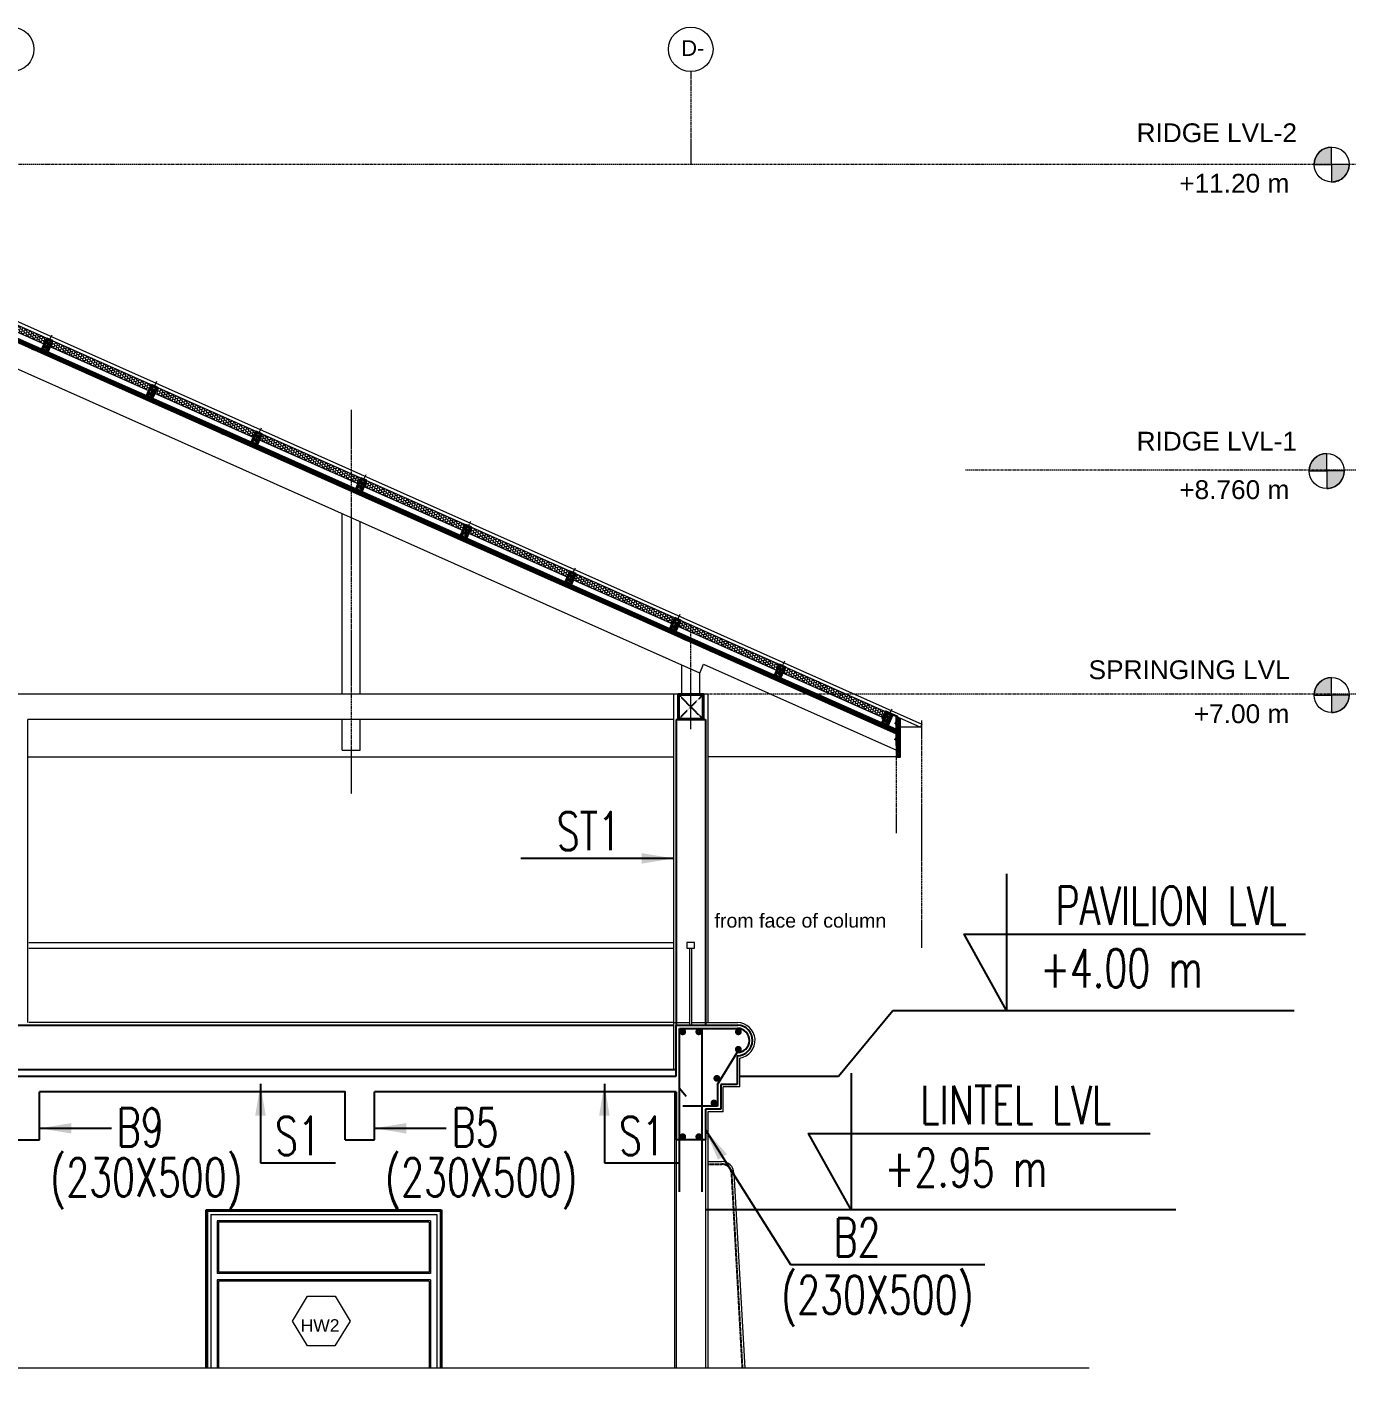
# Model space of a CAD drawing. Header units: millimetres. Extents: x 2659630 to 6742168, y -2425387 to -732288.
# Drawn here: x 3655446 to 3665885, y -1349055 to -1338443 of the extents above; entities that cross this region are included whole.
import ezdxf
from ezdxf.enums import TextEntityAlignment as Align

# ---------------------------------------------------------------- set-up
doc = ezdxf.new("R2010")
doc.units = ezdxf.units.MM
for name, pattern in [('Centre', [31.749999999999996, 6.349999999999999, -4.7625, 15.875, -4.7625]), ('Grid Line', [22.224999999999994, 12.7, -3.174999999999999, 3.174999999999999, -3.174999999999999]), ('Hidden', [7.143750000000001, 4.7625, -2.38125])]:
    doc.linetypes.add(name, pattern=pattern)
for name, color, linetype in [('A-COLUMN', 12, 'Continuous'), ('A-LINE-1 HIDDEN', 1, 'Continuous'), ('A-MOULDING', 20, 'Continuous'), ('S-BEAM NO', 3, 'Continuous'), ('S-COLUMN NO', 2, 'Continuous'), ('S-CONCRET LINE', 4, 'Continuous'), ('S-DIM-1', 5, 'Continuous'), ('S-LEVEL SECTION', 3, 'Continuous'), ('S-REINFORCEMENT', 6, 'Continuous')]:
    doc.layers.add(name, color=color, linetype=linetype)
for name, color, linetype, lineweight in [('A-DETL', 90, 'Continuous', 18), ('A-DOOR', 31, 'Continuous', 18), ('A-DOOR-FRAM', 31, 'Continuous', 18), ('A-FLOR-HRAL', 11, 'Continuous', 18), ('A-FLOR-LEVL', 51, 'Continuous', 9), ('A-GENM', 13, 'Continuous', 18), ('A-GLAZ-IDEN', 152, 'Continuous', 9), ('A-GRID-MODE', 80, 'Continuous', 0), ('A-hatch', 253, 'Continuous', 0), ('A-PLASTER', 50, 'Continuous', 0), ('A-ROOF', 6, 'Continuous', 0), ('A-STAIRS', 31, 'Continuous', 18), ('A-TEXT', 211, 'Continuous', 9), ('A-WALL', 113, 'Continuous', 9), ('elevation 02', 2, 'Continuous', 9), ('I-WALL', 2, 'Continuous', 18), ('S-GRID', 1, 'Continuous', 9), ('section-steel', 27, 'Continuous', 30), ('TEXT', 150, 'Continuous', 25)]:
    doc.layers.add(name, color=color, linetype=linetype, lineweight=lineweight)
doc.styles.add('Arial', font='arial.ttf', dxfattribs={"height": 123})
doc.styles.add('Arial_1', font='arial.ttf', dxfattribs={"height": 98.35329341317356})
doc.styles.add('ROMANS', font='r.shx', dxfattribs={"width": 0.7})
doc.dimstyles.new('dim100', dxfattribs={"dimtxt": 250, "dimasz": 250, "dimexe": 200, "dimexo": 200, "dimgap": 100, "dimtad": 1, "dimdec": 0, "dimrnd": 1, "dimzin": 0, "dimdsep": 46, "dimtxsty": 'ROMANS', "dimcen": 0, "dimclrd": 5, "dimclre": 5, "dimclrt": 4, "dimadec": 0, "dimazin": 0, "dimtfac": 1, "dimtdec": 0, "dimtix": 1, "dimtofl": 0, "dimtmove": 2, "dimatfit": 3, "dimfxl": 1, "dimtolj": 1, "dimtzin": 0, "dimlwd": -1, "dimlwe": -1, "dimarcsym": 0})
doc.dimstyles.new('dim33.33', dxfattribs={"dimtxt": 250, "dimasz": 250, "dimexe": 200, "dimexo": 200, "dimgap": 100, "dimtad": 1, "dimdec": 0, "dimlfac": 0.333331133, "dimzin": 0, "dimdsep": 46, "dimtxsty": 'ROMANS', "dimcen": 0, "dimclrd": 5, "dimclre": 5, "dimclrt": 4, "dimadec": 0, "dimazin": 0, "dimtfac": 1, "dimtdec": 0, "dimtix": 1, "dimtofl": 0, "dimtmove": 2, "dimatfit": 3, "dimfxl": 1, "dimtolj": 1, "dimtzin": 0, "dimlwd": -1, "dimlwe": -1, "dimarcsym": 0})

# ---------------------------------------------------------------- blocks, each defined once
blk = doc.blocks.new('Grid - M_Grid Head - Circle-24584-GROUND FLOOR PLAN-01')
at = {"layer": 'A-GRID-MODE'}
blk.add_circle((0, 0), 3.500000000000003, dxfattribs=at)
blk = doc.blocks.new('Level - M_Level Head - Circle_100-1971033-BUILDING SECTION BB_')
at = {"layer": 'A-FLOR-LEVL', "lineweight": 9}
h = blk.add_hatch(color=256, dxfattribs=at)
edge = h.paths.add_edge_path(flags=0)
edge.add_line((79558.08501780154, 3137.499999977148), (79558.08501780154, 2999.999999977148))
edge.add_line((79558.08501780154, 2999.999999977148), (79420.58501780154, 2999.999999977148))
edge.add_arc((79558.08501780154, 2999.999999977148), 137.5, 90.0000000000004, 180.0000000000002, ccw=False)
h = blk.add_hatch(color=256, dxfattribs=at)
edge = h.paths.add_edge_path(flags=0)
edge.add_arc((79558.08501780154, 2999.999999977148), 137.4999999999854, 269.99999999999966, 360, ccw=False)
edge.add_line((79558.08501780154, 2862.499999977148), (79558.08501780154, 2999.999999977148))
edge.add_line((79558.08501780154, 2999.999999977148), (79695.58501780152, 2999.999999977148))
for p, q in [((79558.08501780154, 2999.999999977148), (79558.08501780154, 3137.499999977148)), ((79420.58501780154, 2999.999999977148), (79558.08501780154, 2999.999999977148)), ((79695.58501780152, 2999.999999977148), (79558.08501780154, 2999.999999977148)), ((79558.08501780154, 2999.999999977148), (79558.08501780154, 2862.499999977148))]:
    blk.add_line(p, q, dxfattribs=at)
blk.add_circle((79558.08501780154, 2999.999999977148), 137.4999999999854, dxfattribs=at)
for radius, start, end in [(137.5, 90, 179.9999999999998), (137.4999999999854, 269.9999999999993, 359.9999999999994)]:
    blk.add_arc((79558.08501780154, 2999.999999977148), radius, start, end, dxfattribs=at)

msp = doc.modelspace()

# ---------------------------------------------------------------- hatches: boundary and pattern name
at = {"layer": 'A-DETL'}
h = msp.add_hatch(dxfattribs=at)
h.set_pattern_fill('HONEY', color=256, scale=100, angle=45)
h.set_pattern_definition([(45, (2525242.617580818, 332458.4076533401), (5.603596701050336, 20.9129075934452), [12.5, -25]), (165, (2525242.617580818, 332458.4076533401), (-20.9129075934452, -5.603596701050326), [12.5, -25]), (105, (2525242.617580818, 332458.4076533401), (-15.30931089239486, 15.30931089239487), [-25, 12.5])])
h.paths.add_polyline_path([(3654803.660114048, -1340587.579438513), (3654823.996946201, -1340541.902165632), (3655602.323728339, -1340888.435575584), (3655581.986896185, -1340934.112848464)])
h = msp.add_hatch(dxfattribs=at)
h.set_pattern_fill('HONEY', color=256, scale=100, angle=45)
h.set_pattern_definition([(45, (2524420.42666897, 332092.3446745034), (5.603596701050336, 20.9129075934452), [12.5, -25]), (165, (2524420.42666897, 332092.3446745034), (-20.9129075934452, -5.603596701050326), [12.5, -25]), (105, (2524420.42666897, 332092.3446745034), (-15.30931089239486, 15.30931089239487), [-25, 12.5])])
h.paths.add_polyline_path([(3655625.851025896, -1340953.64241735), (3655646.187858049, -1340907.965144469), (3656424.514640186, -1341254.498554421), (3656404.177808033, -1341300.175827301)])
h = msp.add_hatch(dxfattribs=at)
h.set_pattern_fill('HONEY', color=256, scale=100, angle=45)
h.set_pattern_definition([(45, (2523598.235757062, 331726.2816958034), (5.603596701050336, 20.9129075934452), [12.5, -25]), (165, (2523598.235757062, 331726.2816958034), (-20.9129075934452, -5.603596701050326), [12.5, -25]), (105, (2523598.235757062, 331726.2816958034), (-15.30931089239486, 15.30931089239487), [-25, 12.5])])
h.paths.add_polyline_path([(3656448.041937805, -1341319.70539605), (3656468.378769958, -1341274.028123169), (3657246.705552095, -1341620.561533121), (3657226.368719941, -1341666.238806001)])
h = msp.add_hatch(dxfattribs=at)
h.set_pattern_fill('HONEY', color=256, scale=100, angle=45)
h.set_pattern_definition([(45, (2522776.044845183, 331360.2187170351), (5.603596701050336, 20.9129075934452), [12.5, -25]), (165, (2522776.044845183, 331360.2187170351), (-20.9129075934452, -5.603596701050326), [12.5, -25]), (105, (2522776.044845183, 331360.2187170351), (-15.30931089239486, 15.30931089239487), [-25, 12.5])])
h.paths.add_polyline_path([(3657270.232849683, -1341685.768374818), (3657290.569681836, -1341640.091101937), (3658068.896463973, -1341986.624511889), (3658048.55963182, -1342032.301784769)])
h = msp.add_hatch(dxfattribs=at)
h.set_pattern_fill('HONEY', color=256, scale=100, angle=45)
h.set_pattern_definition([(45, (2521953.853933283, 330994.155738316), (5.603596701050336, 20.9129075934452), [12.5, -25]), (165, (2521953.853933283, 330994.155738316), (-20.9129075934452, -5.603596701050326), [12.5, -25]), (105, (2521953.853933283, 330994.155738316), (-15.30931089239486, 15.30931089239487), [-25, 12.5])])
h.paths.add_polyline_path([(3658092.423761562, -1342051.831353586), (3658112.760593737, -1342006.154080656), (3658891.087375874, -1342352.687490608), (3658870.750543699, -1342398.364763538)])
h = msp.add_hatch(dxfattribs=at)
h.set_pattern_fill('HONEY', color=256, scale=100, angle=45)
h.set_pattern_definition([(45, (2521131.797598118, 330627.7904953004), (5.603596701050336, 20.9129075934452), [12.5, -25]), (165, (2521131.797598118, 330627.7904953004), (-20.9129075934452, -5.603596701050326), [12.5, -25]), (105, (2521131.797598118, 330627.7904953004), (-15.30931089239486, 15.30931089239487), [-25, 12.5])])
h.paths.add_polyline_path([(3658914.614673439, -1342417.894332355), (3658934.951505611, -1342372.217059434), (3659713.278287731, -1342718.750469426), (3659692.941455577, -1342764.427742306)])
h = msp.add_hatch(dxfattribs=at)
h.set_pattern_fill('HONEY', color=256, scale=100, angle=45)
h.set_pattern_definition([(45, (2520309.472109548, 330262.0297807304), (5.603596701050336, 20.9129075934452), [12.5, -25]), (165, (2520309.472109548, 330262.0297807304), (-20.9129075934452, -5.603596701050326), [12.5, -25]), (105, (2520309.472109548, 330262.0297807304), (-15.30931089239486, 15.30931089239487), [-25, 12.5])])
h.paths.add_polyline_path([(3659736.805585318, -1342783.957311123), (3659757.142417471, -1342738.280038242), (3660535.469199609, -1343084.813448194), (3660515.132367455, -1343130.490721074)])
h = msp.add_hatch(dxfattribs=at)
h.set_pattern_fill('HONEY', color=256, scale=100, angle=45)
h.set_pattern_definition([(45, (2519487.28119767, 329895.966801961), (5.603596701050336, 20.9129075934452), [12.5, -25]), (165, (2519487.28119767, 329895.966801961), (-20.9129075934452, -5.603596701050326), [12.5, -25]), (105, (2519487.28119767, 329895.966801961), (-15.30931089239486, 15.30931089239487), [-25, 12.5])])
h.paths.add_polyline_path([(3660558.996497196, -1343150.020289892), (3660579.333329349, -1343104.343017012), (3661357.660111486, -1343450.876426963), (3661337.323279333, -1343496.553699844)])
h = msp.add_hatch(dxfattribs=at)
h.set_pattern_fill('HONEY', color=256, scale=100, angle=45)
h.set_pattern_definition([(45, (2518665.090285792, 329529.9038231939), (5.603596701050336, 20.9129075934452), [12.5, -25]), (165, (2518665.090285792, 329529.9038231939), (-20.9129075934452, -5.603596701050326), [12.5, -25]), (105, (2518665.090285792, 329529.9038231939), (-15.30931089239486, 15.30931089239487), [-25, 12.5])])
h.paths.add_polyline_path([(3661381.187409075, -1343516.08326866), (3661401.524241228, -1343470.405995779), (3662179.851023365, -1343816.93940573), (3662159.514191212, -1343862.616678611)])
at = {"layer": 'A-hatch', "lineweight": -3}
h = msp.add_hatch(color=256, dxfattribs=at)
h.dxf.hatch_style = 1
h.paths.add_polyline_path([(3655602.323728339, -1340888.435575584), (3655646.18785808, -1340907.965144401), (3655607.141140344, -1340995.665508335), (3655563.277010603, -1340976.135939517)])
h.paths.add_polyline_path([(3655568.558139006, -1340974.108704259), (3655605.113905086, -1340990.384379932), (3655640.906729676, -1340909.992379659), (3655604.350963597, -1340893.716703987)], flags=16)
h = msp.add_hatch(color=256, dxfattribs=at)
h.dxf.hatch_style = 1
h.paths.add_polyline_path([(3656424.514640248, -1341254.498554284), (3656468.378769988, -1341274.028123101), (3656429.332052253, -1341361.728487035), (3656385.467922512, -1341342.198918217)])
h.paths.add_polyline_path([(3656390.749050915, -1341340.171682959), (3656427.304816995, -1341356.447358632), (3656463.097641585, -1341276.055358359), (3656426.541875506, -1341259.779682687)], flags=16)
h = msp.add_hatch(color=256, dxfattribs=at)
h.dxf.hatch_style = 1
h.paths.add_polyline_path([(3657246.705552096, -1341620.561533121), (3657290.569681836, -1341640.091101937), (3657251.522964101, -1341727.791465871), (3657207.65883436, -1341708.261897054)])
h.paths.add_polyline_path([(3657212.939962762, -1341706.234661795), (3657249.495728842, -1341722.510337468), (3657285.288553433, -1341642.118337196), (3657248.732787354, -1341625.842661524)], flags=16)
h = msp.add_hatch(color=256, dxfattribs=at)
h.dxf.hatch_style = 1
h.paths.add_polyline_path([(3658068.896463996, -1341986.62451184), (3658112.760593737, -1342006.154080656), (3658073.713876001, -1342093.85444459), (3658029.84974626, -1342074.324875772)])
h.paths.add_polyline_path([(3658035.130874663, -1342072.297640514), (3658071.686640743, -1342088.573316187), (3658107.479465333, -1342008.181315915), (3658070.923699254, -1341991.905640243)], flags=16)
h = msp.add_hatch(color=256, dxfattribs=at)
h.dxf.hatch_style = 1
h.paths.add_polyline_path([(3658891.08737587, -1342352.687490617), (3658934.951505611, -1342372.217059434), (3658895.904787875, -1342459.917423368), (3658852.040658134, -1342440.38785455)])
h.paths.add_polyline_path([(3658857.321786537, -1342438.360619292), (3658893.877552617, -1342454.636294965), (3658929.670377207, -1342374.244294692), (3658893.114611128, -1342357.96861902)], flags=16)
h = msp.add_hatch(color=256, dxfattribs=at)
h.dxf.hatch_style = 1
h.paths.add_polyline_path([(3659713.278287731, -1342718.750469426), (3659757.142417471, -1342738.280038242), (3659718.095699736, -1342825.980402176), (3659674.231569995, -1342806.450833358)])
h.paths.add_polyline_path([(3659679.512698398, -1342804.4235981), (3659716.068464478, -1342820.699273773), (3659751.861289068, -1342740.3072735), (3659715.305522989, -1342724.031597828)], flags=16)
h = msp.add_hatch(color=256, dxfattribs=at)
h.dxf.hatch_style = 1
h.paths.add_polyline_path([(3660535.469199609, -1343084.813448194), (3660579.33332935, -1343104.34301701), (3660540.286611614, -1343192.043380944), (3660496.422481873, -1343172.513812127)])
h.paths.add_polyline_path([(3660501.703610276, -1343170.486576868), (3660538.259376356, -1343186.762252541), (3660574.052200946, -1343106.370252269), (3660537.496434867, -1343090.094576597)], flags=16)
h = msp.add_hatch(color=256, dxfattribs=at)
h.dxf.hatch_style = 1
h.paths.add_polyline_path([(3661357.660111492, -1343450.876426951), (3661401.524241233, -1343470.405995767), (3661362.477523498, -1343558.106359701), (3661318.613393757, -1343538.576790883)])
h.paths.add_polyline_path([(3661323.894522159, -1343536.549555625), (3661360.450288239, -1343552.825231298), (3661396.24311283, -1343472.433231025), (3661359.687346751, -1343456.157555353)], flags=16)
h = msp.add_hatch(color=256, dxfattribs=at)
h.dxf.hatch_style = 1
h.paths.add_polyline_path([(3660565.913611977, -1343689.291606901), (3660753.913619133, -1343689.291575162), (3660753.91275791, -1343877.290918401), (3660565.912750754, -1343877.29095014)], flags=16)
h.paths.add_polyline_path([(3660559.913611977, -1343683.291606901), (3660759.913619133, -1343683.291575162), (3660759.91275791, -1343883.290918401), (3660559.912750754, -1343883.29095014)])
h = msp.add_hatch(color=256, dxfattribs=at)
h.dxf.hatch_style = 1
h.paths.add_polyline_path([(3662200.674213807, -1343826.210487433), (3662244.538343547, -1343845.74005625), (3662205.491625812, -1343933.440420183), (3662161.627496071, -1343913.910851366)])
h.paths.add_polyline_path([(3662166.908624474, -1343911.883616108), (3662203.464390554, -1343928.15929178), (3662239.257215145, -1343847.767291508), (3662202.701449065, -1343831.491615836)], flags=16)
at = {"layer": 'A-WALL', "lineweight": -3}
h = msp.add_hatch(dxfattribs=at)
h.set_pattern_fill('ANSI37', color=252, scale=100, angle=23.99999999989847)
h.set_pattern_definition([(68.99999999989848, (2434004.091384999, 271696.1325589966), (-11.66975533120708, 4.479599369336934), []), (158.9999999998984, (2434004.091384999, 271696.1325589966), (-4.479599369336934, -11.66975533120708), [])])
h.paths.add_polyline_path([(3656026.466281204, -1341209.726996485), (3656036.63469728, -1341186.888360044), (3655343.492540681, -1340878.28158892), (3655333.324124614, -1340901.120225339)])
h = msp.add_hatch(dxfattribs=at)
h.set_pattern_fill('ANSI37', color=252, scale=100, angle=23.99999999989847)
h.set_pattern_definition([(68.99999999989848, (2433310.949228403, 271387.5257878657), (-11.66975533120708, 4.479599369336934), []), (158.9999999998984, (2433310.949228403, 271387.5257878657), (-4.479599369336934, -11.66975533120708), [])])
h.paths.add_polyline_path([(3656719.6084378, -1341518.333767616), (3656729.776853876, -1341495.495131175), (3656036.634697277, -1341186.888360051), (3656026.46628121, -1341209.72699647)])
h = msp.add_hatch(dxfattribs=at)
h.set_pattern_fill('ANSI37', color=252, scale=100, angle=23.99999999989847)
h.set_pattern_definition([(68.99999999989848, (2432617.807071797, 271078.919016757), (-11.66975533120708, 4.479599369336934), []), (158.9999999998984, (2432617.807071797, 271078.919016757), (-4.479599369336934, -11.66975533120708), [])])
h.paths.add_polyline_path([(3657412.750594405, -1341826.940538725), (3657422.919010482, -1341804.101902284), (3656729.776853883, -1341495.49513116), (3656719.608437816, -1341518.333767578)])
h = msp.add_hatch(dxfattribs=at)
h.set_pattern_fill('ANSI37', color=252, scale=100, angle=23.99999999989847)
h.set_pattern_definition([(68.99999999989848, (2431924.664915198, 270770.3122456337), (-11.66975533120708, 4.479599369336934), []), (158.9999999998984, (2431924.664915198, 270770.3122456337), (-4.479599369336934, -11.66975533120708), [])])
h.paths.add_polyline_path([(3658105.892751005, -1342135.547309848), (3658116.061167081, -1342112.708673407), (3657422.919010482, -1341804.101902283), (3657412.750594415, -1341826.940538702)])
h = msp.add_hatch(dxfattribs=at)
h.set_pattern_fill('ANSI37', color=252, scale=100, angle=23.99999999989847)
h.set_pattern_definition([(68.99999999989848, (2431231.522758596, 270461.7054745175), (-11.66975533120708, 4.479599369336934), []), (158.9999999998984, (2431231.522758596, 270461.7054745175), (-4.479599369336934, -11.66975533120708), [])])
h.paths.add_polyline_path([(3658799.034907607, -1342444.154080964), (3658809.203323684, -1342421.315444523), (3658116.061167085, -1342112.708673399), (3658105.892751018, -1342135.547309818)])
h = msp.add_hatch(dxfattribs=at)
h.set_pattern_fill('ANSI37', color=252, scale=100, angle=23.99999999989847)
h.set_pattern_definition([(68.99999999989848, (2430538.380601993, 270153.0987034014), (-11.66975533120708, 4.479599369336934), []), (158.9999999998984, (2430538.380601993, 270153.0987034014), (-4.479599369336934, -11.66975533120708), [])])
h.paths.add_polyline_path([(3659492.17706421, -1342752.760852081), (3659502.345480287, -1342729.922215639), (3658809.203323687, -1342421.315444515), (3658799.03490762, -1342444.154080934)])
h = msp.add_hatch(dxfattribs=at)
h.set_pattern_fill('ANSI37', color=252, scale=100, angle=23.99999999989847)
h.set_pattern_definition([(68.99999999989848, (2429845.23844539, 269844.4919322855), (-11.66975533120708, 4.479599369336934), []), (158.9999999998984, (2429845.23844539, 269844.4919322855), (-4.479599369336934, -11.66975533120708), [])])
h.paths.add_polyline_path([(3660185.319220813, -1343061.367623197), (3660195.487636889, -1343038.528986756), (3659502.34548029, -1342729.922215631), (3659492.177064222, -1342752.76085205)])
h = msp.add_hatch(dxfattribs=at)
h.set_pattern_fill('ANSI37', color=252, scale=100, angle=23.99999999989847)
h.set_pattern_definition([(68.99999999989848, (2429152.096288788, 269535.8851611693), (-11.66975533120708, 4.479599369336934), []), (158.9999999998984, (2429152.096288788, 269535.8851611693), (-4.479599369336934, -11.66975533120708), [])])
h.paths.add_polyline_path([(3660878.461377415, -1343369.974394313), (3660888.629793492, -1343347.135757871), (3660195.487636892, -1343038.528986748), (3660185.319220825, -1343061.367623166)])
h = msp.add_hatch(dxfattribs=at)
h.set_pattern_fill('ANSI37', color=252, scale=100, angle=23.99999999989847)
h.set_pattern_definition([(68.99999999989848, (2428458.954132186, 269227.2783900532), (-11.66975533120708, 4.479599369336934), []), (158.9999999998984, (2428458.954132186, 269227.2783900532), (-4.479599369336934, -11.66975533120708), [])])
h.paths.add_polyline_path([(3661571.603534017, -1343678.581165429), (3661581.771950094, -1343655.742528988), (3660888.629793494, -1343347.135757864), (3660878.461377427, -1343369.974394282)])
h = msp.add_hatch(dxfattribs=at)
h.set_pattern_fill('ANSI37', color=252, scale=100, angle=23.99999999989847)
h.set_pattern_definition([(68.99999999989848, (2427765.811975583, 268918.6716189373), (-11.66975533120708, 4.479599369336934), []), (158.9999999998984, (2427765.811975583, 268918.6716189373), (-4.479599369336934, -11.66975533120708), [])])
h.paths.add_polyline_path([(3662274.914106706, -1343991.715207046), (3662274.914106696, -1343964.349300104), (3661581.771950097, -1343655.74252898), (3661571.60353403, -1343678.581165398)])
h = msp.add_hatch(dxfattribs=at)
h.set_pattern_fill('ANSI31', color=252, scale=99.99999999999999, angle=338.7456179637873)
h.set_pattern_definition([(23.7456179637873, (2516416.868173279, 331279.1844313031), (-5.033458559755212, 11.44177848619815), [])])
h.paths.add_polyline_path([(3662303.251312885, -1343873.81599166), (3662279.56396106, -1343873.81599166), (3662279.56396106, -1344176.383421885), (3662304.563266903, -1344176.383421885), (3662304.190339786, -1344088.159312187), (3662300.361882382, -1344087.701538861), (3662300.361882382, -1344076.675555259), (3662304.139661164, -1344076.184547283), (3662303.658204707, -1343962.422025829), (3662300.361882382, -1343961.993594032), (3662300.361882382, -1343950.96761043), (3662303.608085558, -1343950.579457953)])

# ---------------------------------------------------------------- linework, layer by layer
at = {"layer": 'A-COLUMN', "color": 1}
for points in [[(3655640.906729676, -1340909.992379659), (3655568.558139006, -1340974.108704259)], [(3655604.350963597, -1340893.716703987), (3655605.113905086, -1340990.384379932)], [(3656463.097641585, -1341276.055358359), (3656390.749050915, -1341340.171682959)], [(3656426.541875506, -1341259.779682687), (3656427.304816995, -1341356.447358632)], [(3657285.288553433, -1341642.118337196), (3657212.939962762, -1341706.234661795)], [(3657248.732787354, -1341625.842661524), (3657249.495728842, -1341722.510337468)], [(3658107.479465333, -1342008.181315915), (3658035.130874663, -1342072.297640514)], [(3658070.923699254, -1341991.905640243), (3658071.686640743, -1342088.573316187)], [(3658929.670377207, -1342374.244294692), (3658857.321786537, -1342438.360619292)], [(3658893.114611128, -1342357.96861902), (3658893.877552617, -1342454.636294965)], [(3659715.305522989, -1342724.031597828), (3659716.068464478, -1342820.699273773)], [(3659751.861289068, -1342740.3072735), (3659679.512698398, -1342804.4235981)], [(3660574.052200946, -1343106.370252269), (3660501.703610276, -1343170.486576868)], [(3660537.496434867, -1343090.094576597), (3660538.259376356, -1343186.762252541)], [(3661359.687346751, -1343456.157555353), (3661360.450288239, -1343552.825231298)], [(3661396.24311283, -1343472.433231025), (3661323.894522159, -1343536.549555625)], [(3662239.257215145, -1343847.767291508), (3662166.908624474, -1343911.883616108)], [(3662202.701449065, -1343831.491615836), (3662203.464390554, -1343928.15929178)]]:
    msp.add_lwpolyline(points, dxfattribs=at)
at = {"layer": 'A-DOOR'}
for p, q in [((3656889.413044865, -1347770.309625909), (3658665.413044865, -1347770.309625909)), ((3658615.413044865, -1347820.309625909), (3656939.413044865, -1347820.309625909)), ((3658605.413044865, -1347830.309625909), (3656949.413044865, -1347830.309625909)), ((3658615.413044865, -1348233.286589589), (3656939.413044865, -1348233.286285361)), ((3658605.413044865, -1348223.286587773), (3656949.413044865, -1348223.286287176)), ((3658615.413044865, -1348283.286589589), (3656939.413044865, -1348283.286285361)), ((3658605.413044865, -1348293.286587773), (3656949.413044865, -1348293.286287176))]:
    msp.add_line(p, q, dxfattribs=at)
at = {"layer": 'A-DOOR-FRAM'}
for p, q in [((3656889.413044865, -1347770.309625909), (3656889.413044865, -1348978.816568863)), ((3656939.413044865, -1347820.309625909), (3656939.413044865, -1348233.286285361)), ((3658615.413044865, -1347820.309625909), (3658615.413044865, -1348233.286589589)), ((3658665.413044865, -1347770.309625909), (3658665.413044865, -1348978.816568863)), ((3656949.413044865, -1347830.309625909), (3656949.413044865, -1348223.286287176)), ((3658605.413044865, -1347830.309625909), (3658605.413044865, -1348223.286587773)), ((3656939.413044865, -1348283.286285361), (3656939.413044865, -1348978.816568863)), ((3656949.413044865, -1348293.286287176), (3656949.413044865, -1348978.816568863)), ((3658605.413044865, -1348293.286587773), (3658605.413044865, -1348978.816568863)), ((3658615.413044865, -1348283.286589589), (3658615.413044865, -1348978.816568863))]:
    msp.add_line(p, q, dxfattribs=at)
at = {"layer": 'A-FLOR-HRAL'}
for p, q in [((3655459.805546901, -1345633.364393048), (3660525.016676584, -1345633.364393048)), ((3655459.805546901, -1345678.364393048), (3660525.016673982, -1345678.364393048)), ((3660651.913416233, -1346283.36757011), (3660651.913416233, -1345678.36346614)), ((3660667.913416233, -1346283.36757011), (3660667.913416233, -1345678.36346614))]:
    msp.add_line(p, q, dxfattribs=at)
msp.add_lwpolyline([(3660689.913416233, -1345633.36346614), (3660629.913416233, -1345633.36346614), (3660629.913416233, -1345678.36346614), (3660689.913416233, -1345678.36346614)], close=True, dxfattribs=at)
at = {"layer": 'A-FLOR-LEVL', "linetype": 'Centre', "lineweight": 9}
for p, q in [((3665882.434067302, -1339522.794612691), (3652659.912073833, -1339522.796093238)), ((3665884.922271472, -1341923.028192265), (3662818.399563063, -1341923.028521928)), ((3665884.922271472, -1343683.278567171), (3644525.012293212, -1343683.281469125))]:
    msp.add_line(p, q, dxfattribs=at)
at = {"layer": 'A-GENM'}
for p, q in [((3660794.913183245, -1347355.470784093), (3660904.173974244, -1347355.471325334)), ((3660999.028211284, -1347445.219236325), (3661083.943234402, -1348978.816568863))]:
    msp.add_line(p, q, dxfattribs=at)
msp.add_arc((3660904.173503646, -1347450.471325333), 95, 3.169221442169947, 89.99971617362348, dxfattribs=at)
at = {"layer": 'A-GLAZ-IDEN'}
msp.add_lwpolyline([(3657863.976295585, -1348802.663454724), (3657649.258250868, -1348802.663454724), (3657531.251702296, -1348607.772111648), (3657649.258250868, -1348412.880768573), (3657865.569454115, -1348412.880768573), (3657983.576002687, -1348607.772111648), (3657863.976295585, -1348802.663454724)], close=True, dxfattribs=at)
at = {"layer": 'A-LINE-1 HIDDEN', "linetype": 'Hidden', "ltscale": 0.5}
for p, q in [((3660753.913619155, -1343689.28653459), (3660565.912750775, -1343877.285909568)), ((3660753.912757931, -1343877.285877829), (3660565.913611999, -1343689.286566329)), ((3660794.913084172, -1347375.470784092), (3660904.173875171, -1347375.471325333)), ((3660979.05879915, -1347446.324939274), (3661063.912599684, -1348978.816568863))]:
    msp.add_line(p, q, dxfattribs=at)
at = {"layer": 'A-LINE-1 HIDDEN', "linetype": 'Hidden'}
for p, q in [((3660544.913267853, -1343883.285877829), (3660774.915366291, -1343883.285877829)), ((3660544.915366291, -1343883.285877829), (3660544.91522754, -1346283.368497018)), ((3660774.915366291, -1343883.285877829), (3660774.91522754, -1346283.368497018)), ((3644774.910731432, -1346283.367751063), (3660524.912544873, -1346283.367018295))]:
    msp.add_line(p, q, dxfattribs=at)
msp.add_lwpolyline([(3656852.413044865, -1348978.816568863), (3656852.413044865, -1347733.309625909), (3658702.413044865, -1347733.309625909), (3658702.413044865, -1348978.816568863)], dxfattribs=at)
at = {"layer": 'A-LINE-1 HIDDEN', "linetype": 'Hidden', "ltscale": 0.5}
msp.add_arc((3660904.173503646, -1347450.471325333), 75, 3.169221442169947, 89.99971617362348, dxfattribs=at)
at = {"layer": 'A-MOULDING'}
msp.add_line((3660544.913084172, -1346633.362843122), (3644774.912459646, -1346633.362843122), dxfattribs=at)
at = {"layer": 'A-PLASTER'}
for p, q in [((3660524.912544873, -1346263.357055212), (3660651.913084172, -1346263.357003308)), ((3660524.912544873, -1346263.357055212), (3660524.912544873, -1346633.362843122)), ((3660667.913084172, -1346263.356996769), (3661028.192077389, -1346263.356960272)), ((3661044.915521782, -1346768.327035855), (3661044.915061458, -1346541.90006119)), ((3660532.913084172, -1346808.283759795), (3660532.913084172, -1348978.816568863)), ((3661044.915521782, -1346768.327035855), (3660914.91328558, -1346768.327440106)), ((3660914.914020673, -1346963.301675307), (3660914.91328558, -1346768.327440106)), ((3660914.914020673, -1346963.301675307), (3660794.913084172, -1346963.302046942)), ((3660794.913084172, -1346963.302046942), (3660794.913084172, -1348978.816568863))]:
    msp.add_line(p, q, dxfattribs=at)
msp.add_arc((3661024.914920511, -1346403.327264139), 140.0086630247917, 278.2127572789863, 90, dxfattribs=at)
at = {"layer": 'A-ROOF', "linetype": 'Continuous'}
for p, q in [((3652659.912073833, -1339547.739687212), (3662474.914076277, -1343917.660125061)), ((3652659.912073833, -1339578.38950301), (3662463.52545027, -1343943.239397875)), ((3662463.52545027, -1343943.239397875), (3662303.76381856, -1343943.239397875)), ((3662474.914076277, -1343917.660125061), (3662463.52545027, -1343943.239397875)), ((3655451.912713889, -1344176.383421885), (3660525.016760813, -1344176.383421885)), ((3662279.56396106, -1344176.383421885), (3660794.913358199, -1344176.383421885))]:
    msp.add_line(p, q, dxfattribs=at)
at = {"layer": 'A-STAIRS'}
msp.add_lwpolyline([(3663789.71285686, -1348978.816568863), (3651595.405638268, -1348978.816568863), (3651541.016162565, -1349054.717977832), (3651532.610547046, -1348896.190667479), (3651473.402430664, -1348978.816568863), (3649819.385880744, -1348978.816568863), (3649764.996405041, -1349054.717977832), (3649756.590789523, -1348896.190667479), (3649697.382673141, -1348978.816568863), (3648043.366123221, -1348978.816568863), (3647988.976647517, -1349054.717977832), (3647980.594597739, -1348896.635110065), (3647921.362915616, -1348978.816568863), (3638331.864414119, -1348978.816568863)], dxfattribs=at)
at = {"layer": 'A-WALL'}
for p, q in [((3660794.917345896, -1343683.281101584), (3644525.012293212, -1343683.282010956)), ((3660525.01678932, -1343683.279295367), (3660525.016640163, -1346263.356983913)), ((3660794.917345895, -1343683.279258698), (3660794.917495052, -1346263.357055212)), ((3660525.016777758, -1343883.276811988), (3655451.912713889, -1343883.276942526)), ((3655451.912713889, -1346263.356973798), (3655451.912713889, -1343883.276942526)), ((3660525.016640163, -1346263.354997261), (3655459.805546901, -1346263.356973798)), ((3660544.913084172, -1347183.364412771), (3660544.913084172, -1348978.816568863)), ((3660774.913084172, -1347183.364412771), (3660774.913084172, -1348978.816568863))]:
    msp.add_line(p, q, dxfattribs=at)
at = {"layer": 'A-WALL', "color": 252, "lineweight": -3}
for p, q in [((3662303.658204707, -1343918.284081392), (3662303.610756198, -1343906.441194184, 0.001305576200409289)), ((3662304.190339786, -1344044.021367749), (3662304.139661164, -1344032.046602846, 0.001305576200409289))]:
    msp.add_line(p, q, dxfattribs=at)
for points in [[(3655343.492540687, -1340878.281588908), (3655333.324124609, -1340901.120225352), (3656026.466281213, -1341209.726996465), (3656036.634697289, -1341186.888360024)], [(3656036.634697283, -1341186.888360039), (3656026.466281204, -1341209.726996482), (3656719.608437809, -1341518.333767596), (3656729.776853886, -1341495.495131155)], [(3656729.776853889, -1341495.495131147), (3656719.608437811, -1341518.333767591), (3657412.750594415, -1341826.940538704), (3657422.919010491, -1341804.101902263)], [(3657422.919010488, -1341804.101902271), (3657412.75059441, -1341826.940538715), (3658105.892751014, -1342135.547309828), (3658116.06116709, -1342112.708673387)], [(3658116.06116709, -1342112.708673387), (3658105.892751012, -1342135.547309831), (3658799.034907617, -1342444.154080944), (3658809.203323693, -1342421.315444503)], [(3658809.203323693, -1342421.315444503), (3658799.034907614, -1342444.154080947), (3659492.177064219, -1342752.76085206), (3659502.345480295, -1342729.922215619)], [(3659502.345480295, -1342729.922215619), (3659492.177064217, -1342752.760852063), (3660185.319220822, -1343061.367623176), (3660195.487636898, -1343038.528986735)], [(3660195.487636898, -1343038.528986735), (3660185.31922082, -1343061.367623179), (3660878.461377424, -1343369.974394292), (3660888.629793501, -1343347.135757851)], [(3660888.629793501, -1343347.135757851), (3660878.461377422, -1343369.974394295), (3661571.603534027, -1343678.581165408), (3661581.771950103, -1343655.742528967)], [(3661581.771950103, -1343655.742528967), (3661571.603534025, -1343678.581165411), (3662274.914106706, -1343991.715207046), (3662274.914106706, -1343964.349300083)]]:
    msp.add_lwpolyline(points, close=True, dxfattribs=at)
at = {"layer": 'A-WALL', "lineweight": -3}
msp.add_lwpolyline([(3662170.382204929, -1343879.763864188), (3662165.81447764, -1343877.730180973), (3662192.758467572, -1343817.212988751), (3662280.08710191, -1343856.094201808), (3662280.08710191, -1344085.752931061), (3662274.914106706, -1344085.752931061), (3662274.914106706, -1343859.264217346), (3662195.292511644, -1343823.814399255), (3662170.38220493, -1343879.763864188)], close=True, dxfattribs=at)
at = {"layer": 'A-WALL', "color": 5, "lineweight": -3}
for points in [[(3662303.608085558, -1343950.579457953), (3662303.251312885, -1343873.763407714), (3662279.56396106, -1343873.868575606), (3662279.56396106, -1344176.383421885), (3662304.563714661, -1344176.383421885), (3662304.190339786, -1344044.021367749)], [(3662304.139661164, -1344032.046602846), (3662303.658204707, -1343918.284081392)]]:
    msp.add_lwpolyline(points, dxfattribs=at)
at = {"layer": 'A-WALL', "color": 5, "lineweight": -3, "elevation": 0.001305576200409289}
for points in [[(3662303.610756198, -1343906.441194184), (3662300.361882382, -1343906.829665993), (3662300.361882382, -1343917.855649595), (3662303.610756198, -1343918.277914383)], [(3662304.190339786, -1344044.021367749), (3662300.361882382, -1344043.563594424), (3662300.361882382, -1344032.537610822), (3662304.139661164, -1344032.046602846)]]:
    msp.add_lwpolyline(points, dxfattribs=at)
at = {"layer": 'elevation 02', "color": 2}
for p, q in [((3662274.914106706, -1343964.349300083), (3652659.912073833, -1339683.474585749)), ((3660729.913712716, -1343517.290787137), (3652659.912073833, -1339924.29456702)), ((3654803.660114048, -1340587.579438513), (3655581.986896185, -1340934.112848465)), ((3655625.851025926, -1340953.642417282), (3656404.177808064, -1341300.175827233)), ((3656448.041937805, -1341319.70539605), (3657226.368719942, -1341666.238806001)), ((3657270.232849683, -1341685.768374818), (3658048.55963182, -1342032.30178477)), ((3658092.423761562, -1342051.831353586), (3658870.750543699, -1342398.364763538)), ((3657922.413044865, -1343683.281876985), (3657922.413044865, -1342267.310955787)), ((3658062.413044865, -1343683.281855934), (3658062.413044865, -1342329.642971731)), ((3658914.614673439, -1342417.894332355), (3659692.941455577, -1342764.427742306)), ((3659736.805585318, -1342783.957311123), (3660515.132367455, -1343130.490721075)), ((3660558.996497196, -1343150.020289891), (3661337.323279334, -1343496.553699843)), ((3660589.913712716, -1343683.285893698), (3660589.913712716, -1343454.958771194)), ((3660729.913712716, -1343517.290787137), (3660760.418960947, -1343448.774877814)), ((3660760.418960947, -1343448.774877814), (3662274.914099927, -1344123.071557448)), ((3660729.913712716, -1343683.285893698), (3660729.913712716, -1343517.290787137)), ((3661381.187409075, -1343516.08326866), (3662180.337381653, -1343871.887760315)), ((3657922.413044865, -1344123.064679496), (3657922.413044865, -1343883.277067114)), ((3658062.413044865, -1344123.064679496), (3658062.413044865, -1343883.277046059)), ((3662274.914106706, -1343964.349300083), (3662274.914106706, -1344123.071560467)), ((3657922.413044865, -1344123.064679496), (3658062.413044865, -1344123.064679496))]:
    msp.add_line(p, q, dxfattribs=at)
at = {"layer": 'I-WALL'}
msp.add_line((3656864.413044865, -1347745.309625909), (3656864.413044865, -1348978.816568863), dxfattribs=at)
msp.add_lwpolyline([(3656864.413044865, -1347745.309625909), (3658690.413044865, -1347745.309625909), (3658690.413044865, -1348978.816568863)], dxfattribs=at)
at = {"layer": 'S-COLUMN NO', "ltscale": 2500}
for p, q in [((3661819.452433787, -1346683.250682967), (3662247.012936159, -1346167.641890061)), ((3662247.012936159, -1346167.641890061), (3665399.365792626, -1346167.641890061)), ((3661044.915348823, -1346683.250682967), (3661819.452433787, -1346683.250682967))]:
    msp.add_line(p, q, dxfattribs=at)
at = {"layer": 'S-CONCRET LINE'}
for p, q in [((3660544.913084172, -1346283.368497018), (3661028.375179438, -1346283.368497018)), ((3660544.913084172, -1346683.283759795), (3660544.913084172, -1346283.368497018)), ((3661024.915083681, -1346523.335927163), (3661024.915481122, -1346748.327098046)), ((3652659.912771909, -1346683.283759795), (3660544.913084172, -1346683.283759795)), ((3661024.915481122, -1346748.327098046), (3660894.913210176, -1346748.327502297)), ((3660894.913210176, -1346748.327502297), (3660894.913945269, -1346943.301737246)), ((3655544.913084172, -1347183.287720661), (3655544.913084172, -1346808.283759795)), ((3658174.913084172, -1347183.287720661), (3658174.913084172, -1346808.283759795)), ((3660544.913084172, -1346808.283759795), (3658174.913084172, -1346808.283759795)), ((3660544.913084172, -1346808.283759795), (3660544.913084172, -1347183.364412771)), ((3660544.913084172, -1347183.364412771), (3660544.913084172, -1346833.283759795)), ((3660894.913945269, -1346943.301737246), (3660774.913084172, -1346943.302108881)), ((3660774.913084172, -1346943.302108881), (3660774.913084172, -1347183.364412771)), ((3655314.913084172, -1347183.287720661), (3655544.913084172, -1347183.287720661)), ((3657944.913084172, -1347183.287720661), (3658174.913084172, -1347183.287720661)), ((3660774.913084172, -1347183.364412771), (3660544.913084172, -1347183.364412771))]:
    msp.add_line(p, q, dxfattribs=at)
msp.add_lwpolyline([(3657944.913084172, -1347183.287720661), (3657944.913084172, -1346808.283759795), (3655544.913084172, -1346808.283759795)], dxfattribs=at)
msp.add_arc((3661024.914046101, -1346403.32725153), 120.0086756366028, 270.0004953721427, 88.34732086280447, dxfattribs=at)
at = {"layer": 'S-GRID', "linetype": 'Grid Line'}
for p, q in [((3660659.913044865, -1338792.784425355), (3660659.913044865, -1339522.794787774)), ((3655640.234473109, -1340862.311657343), (3655585.209075508, -1340985.900723849)), ((3656462.425384983, -1341228.37463612), (3656407.399987382, -1341351.963702627)), ((3657992.413044865, -1341449.460983739), (3657992.413044865, -1344465.895141431)), ((3657284.616296857, -1341594.437614898), (3657229.590899256, -1341718.026681405)), ((3658106.807208731, -1341960.500593676), (3658051.78181113, -1342084.089660182)), ((3658928.998120605, -1342326.563572453), (3658873.972723004, -1342450.15263896)), ((3659751.18903248, -1342692.626551231), (3659696.163634879, -1342816.215617738)), ((3660573.379944354, -1343058.689530008), (3660518.354546753, -1343182.278596515)), ((3660659.912851493, -1343958.397117014), (3660659.913712716, -1343144.385810296)), ((3661395.570856228, -1343424.752508786), (3661340.545458626, -1343548.341575293)), ((3662238.584958543, -1343800.086569268), (3662183.559560942, -1343923.675635775)), ((3662474.914018049, -1345676.362359046), (3662474.914077187, -1343890.153511767)), ((3662274.914018049, -1344774.420896184), (3662274.914077187, -1343979.362359743))]:
    msp.add_line(p, q, dxfattribs=at)
at = {"layer": 'S-LEVEL SECTION'}
msp.add_line((3664470.656216412, -1347733.251045525), (3660774.913024276, -1347733.251045525), dxfattribs=at)
for points in [[(3663140.208565977, -1345094.895317734), (3663140.208565977, -1346167.641890061), (3662806.123504603, -1345567.354313018), (3665489.653565977, -1345567.354313018)], [(3663140.208565977, -1345094.895317734), (3663140.208565977, -1346167.641890061), (3662806.123504603, -1345567.354313018), (3665489.653565977, -1345567.354313018)], [(3663140.208565977, -1345094.895317734), (3663140.208565977, -1346167.641890061), (3662806.123504603, -1345567.354313018), (3665489.653565977, -1345567.354313018)], [(3661918.765115429, -1346660.736718847), (3661918.765115429, -1347733.483291174), (3661584.680054055, -1347133.195714131), (3664268.210115429, -1347133.195714131)], [(3661918.765115429, -1346660.736718847), (3661918.765115429, -1347733.483291174), (3661584.680054055, -1347133.195714131), (3664268.210115429, -1347133.195714131)], [(3661918.765115429, -1346660.736718847), (3661918.765115429, -1347733.483291174), (3661584.680054055, -1347133.195714131), (3664268.210115429, -1347133.195714131)]]:
    msp.add_lwpolyline(points, dxfattribs=at)
at = {"layer": 'S-REINFORCEMENT'}
for p, q in [((3660569.91308424, -1347593.284357375), (3660569.91308424, -1346308.368497018)), ((3660569.91308424, -1346308.368497018), (3660749.914746985, -1346308.368497018)), ((3660749.911382087, -1347593.284357375), (3660749.914746985, -1346308.368497018)), ((3660749.914746985, -1346308.368497018), (3661027.993557165, -1346308.368497018)), ((3660869.913210246, -1346748.327596552), (3661024.914867588, -1346498.335927164)), ((3660869.913210246, -1346748.327596552), (3660869.913851083, -1346918.301768602)), ((3660569.91308424, -1346778.329645497), (3660623.266216247, -1346840.686297491)), ((3660869.913851083, -1346918.301768602), (3660598.594912873, -1346918.302108882))]:
    msp.add_line(p, q, dxfattribs=at)
at = {"layer": 'S-REINFORCEMENT', "const_width": 26.46}
for points in [[(3660610.2214273, -1346335.415844149, -1), (3660582.6814273, -1346335.415844149, -1)], [(3660610.2214273, -1346335.415844149, -1), (3660582.6814273, -1346335.415844149, -1)], [(3660610.2214273, -1346335.415844149, -1), (3660582.6814273, -1346335.415844149, -1)], [(3660736.691344313, -1346335.415844149, -1), (3660709.151344314, -1346335.415844149, -1)], [(3660736.691344313, -1346335.415844149, -1), (3660709.151344314, -1346335.415844149, -1)], [(3660736.691344313, -1346335.415844149, -1), (3660709.151344314, -1346335.415844149, -1)], [(3661047.197447857, -1346335.415844149, -1), (3661019.657447858, -1346335.415844149, -1)], [(3661047.197447857, -1346335.415844149, -1), (3661019.657447858, -1346335.415844149, -1)], [(3661047.197447857, -1346335.415844149, -1), (3661019.657447858, -1346335.415844149, -1)], [(3661047.197447857, -1346473.090759418, -1), (3661019.657447858, -1346473.090759418, -1)], [(3661047.197447857, -1346473.090759418, -1), (3661019.657447858, -1346473.090759418, -1)], [(3661047.197447857, -1346473.090759418, -1), (3661019.657447858, -1346473.090759418, -1)], [(3660878.54766175, -1346701.311985144, -1), (3660851.007661751, -1346701.311985144, -1)], [(3660878.54766175, -1346701.311985144, -1), (3660851.007661751, -1346701.311985144, -1)], [(3660878.54766175, -1346701.311985144, -1), (3660851.007661751, -1346701.311985144, -1)], [(3660855.971325661, -1346894.603985115, -1), (3660828.431325662, -1346894.603985115, -1)], [(3660855.971325661, -1346894.603985115, -1), (3660828.431325662, -1346894.603985115, -1)], [(3660855.971325661, -1346894.603985115, -1), (3660828.431325662, -1346894.603985115, -1)], [(3660610.2214273, -1347160.070148005, -1), (3660582.6814273, -1347160.070148005, -1)], [(3660610.2214273, -1347160.070148005, -1), (3660582.6814273, -1347160.070148005, -1)], [(3660610.2214273, -1347160.070148005, -1), (3660582.6814273, -1347160.070148005, -1)], [(3660736.691344313, -1347160.070148005, -1), (3660709.151344314, -1347160.070148005, -1)], [(3660736.691344313, -1347160.070148005, -1), (3660709.151344314, -1347160.070148005, -1)], [(3660736.691344313, -1347160.070148005, -1), (3660709.151344314, -1347160.070148005, -1)]]:
    msp.add_lwpolyline(points, format="xyb", close=True, dxfattribs=at)
at = {"layer": 'S-REINFORCEMENT'}
msp.add_arc((3661024.91404617, -1346403.32725153), 95.00867563753405, 270.0004953487974, 88.34732086280447, dxfattribs=at)
at = {"layer": 'section-steel'}
for points in [[(3655602.323728339, -1340888.435575584), (3655563.277010603, -1340976.135939517), (3655607.141140344, -1340995.665508335), (3655646.18785808, -1340907.965144401)], [(3655604.350963597, -1340893.716703987), (3655568.558139006, -1340974.108704259), (3655605.113905086, -1340990.384379932), (3655640.906729676, -1340909.992379659)], [(3656424.514640248, -1341254.498554284), (3656385.467922512, -1341342.198918217), (3656429.332052253, -1341361.728487035), (3656468.378769988, -1341274.028123101)], [(3656426.541875506, -1341259.779682687), (3656390.749050915, -1341340.171682959), (3656427.304816995, -1341356.447358632), (3656463.097641585, -1341276.055358359)], [(3657246.705552096, -1341620.561533121), (3657207.65883436, -1341708.261897054), (3657251.522964101, -1341727.791465871), (3657290.569681836, -1341640.091101937)], [(3657248.732787354, -1341625.842661524), (3657212.939962762, -1341706.234661795), (3657249.495728842, -1341722.510337468), (3657285.288553433, -1341642.118337196)], [(3658068.896463996, -1341986.62451184), (3658029.84974626, -1342074.324875772), (3658073.713876001, -1342093.85444459), (3658112.760593737, -1342006.154080656)], [(3658070.923699254, -1341991.905640243), (3658035.130874663, -1342072.297640514), (3658071.686640743, -1342088.573316187), (3658107.479465333, -1342008.181315915)], [(3658891.08737587, -1342352.687490617), (3658852.040658134, -1342440.38785455), (3658895.904787875, -1342459.917423368), (3658934.951505611, -1342372.217059434)], [(3658893.114611128, -1342357.96861902), (3658857.321786537, -1342438.360619292), (3658893.877552617, -1342454.636294965), (3658929.670377207, -1342374.244294692)], [(3659713.278287731, -1342718.750469426), (3659674.231569995, -1342806.450833358), (3659718.095699736, -1342825.980402176), (3659757.142417471, -1342738.280038242)], [(3659715.305522989, -1342724.031597828), (3659679.512698398, -1342804.4235981), (3659716.068464478, -1342820.699273773), (3659751.861289068, -1342740.3072735)], [(3660535.469199609, -1343084.813448194), (3660496.422481873, -1343172.513812127), (3660540.286611614, -1343192.043380944), (3660579.33332935, -1343104.34301701)], [(3660537.496434867, -1343090.094576597), (3660501.703610276, -1343170.486576868), (3660538.259376356, -1343186.762252541), (3660574.052200946, -1343106.370252269)], [(3661357.660111492, -1343450.876426951), (3661318.613393757, -1343538.576790883), (3661362.477523498, -1343558.106359701), (3661401.524241233, -1343470.405995767)], [(3661359.687346751, -1343456.157555353), (3661323.894522159, -1343536.549555625), (3661360.450288239, -1343552.825231298), (3661396.24311283, -1343472.433231025)], [(3660559.913611999, -1343683.286566329), (3660759.913619155, -1343683.28653459), (3660759.912757931, -1343883.285877829), (3660559.912750775, -1343883.285909568)], [(3660565.913611999, -1343689.286566329), (3660753.913619155, -1343689.28653459), (3660753.912757931, -1343877.285877829), (3660565.912750775, -1343877.285909568)], [(3662200.674213807, -1343826.210487433), (3662161.627496071, -1343913.910851366), (3662205.491625812, -1343933.440420183), (3662244.538343547, -1343845.74005625)], [(3662202.701449065, -1343831.491615836), (3662166.908624474, -1343911.883616108), (3662203.464390554, -1343928.15929178), (3662239.257215145, -1343847.767291508)]]:
    msp.add_lwpolyline(points, close=True, dxfattribs=at)
at = {"layer": 'TEXT', "color": 1}
for p, q in [((3662268.302804195, -1343909.337354376, 0.001305576200409289), (3662265.748657634, -1343909.337354376, 0.001305576200409289)), ((3662265.748657634, -1343909.337354376, 0.001305576200409289), (3662265.748657634, -1343915.381754194, 0.001305576200409289)), ((3662268.302804195, -1343915.381754194, 0.001305576200409289), (3662265.748657634, -1343915.381754194, 0.001305576200409289)), ((3662272.052804195, -1343907.859554285, 0.001305576200409289), (3662268.302804195, -1343907.859554285, 0.001305576200409289)), ((3662268.302804195, -1343907.859554285, 0.001305576200409289), (3662268.302804195, -1343916.859554285, 0.001305576200409289)), ((3662272.052804195, -1343910.566474628, 0.001305576200409289), (3662268.302804195, -1343910.566474628, 0.001305576200409289)), ((3662272.052804195, -1343914.152633941, 0.001305576200409289), (3662268.302804195, -1343914.152633941, 0.001305576200409289)), ((3662272.052804195, -1343916.859554285, 0.001305576200409289), (3662268.302804195, -1343916.859554285, 0.001305576200409289)), ((3662272.052804195, -1343907.859554285, 0.001305576200409289), (3662272.052804195, -1343916.859554285, 0.001305576200409289)), ((3662300.621883047, -1343909.337354376, 0.001305576200409289), (3662272.052804195, -1343909.337354376, 0.001305576200409289)), ((3662300.621883047, -1343915.381754194, 0.001305576200409289), (3662272.052804195, -1343915.381754194, 0.001305576200409289)), ((3662268.302804195, -1344035.011506223, 0.001305576200409289), (3662265.748657634, -1344035.011506223, 0.001305576200409289)), ((3662265.748657634, -1344041.055906041, 0.001305576200409289), (3662265.748657634, -1344035.011506223, 0.001305576200409289)), ((3662268.302804195, -1344041.055906041, 0.001305576200409289), (3662265.748657634, -1344041.055906041, 0.001305576200409289)), ((3662272.052804195, -1344033.533706132, 0.001305576200409289), (3662268.302804195, -1344033.533706132, 0.001305576200409289)), ((3662268.302804195, -1344042.533706132, 0.001305576200409289), (3662268.302804195, -1344033.533706132, 0.001305576200409289)), ((3662272.052804195, -1344036.240626476, 0.001305576200409289), (3662268.302804195, -1344036.240626476, 0.001305576200409289)), ((3662272.052804195, -1344039.826785788, 0.001305576200409289), (3662268.302804195, -1344039.826785788, 0.001305576200409289)), ((3662272.052804195, -1344042.533706132, 0.001305576200409289), (3662268.302804195, -1344042.533706132, 0.001305576200409289)), ((3662272.052804195, -1344042.533706132, 0.001305576200409289), (3662272.052804195, -1344033.533706132, 0.001305576200409289)), ((3662300.621883047, -1344035.011506223, 0.001305576200409289), (3662272.052804195, -1344035.011506223, 0.001305576200409289)), ((3662300.621883047, -1344041.055906041, 0.001305576200409289), (3662272.052804195, -1344041.055906041, 0.001305576200409289))]:
    msp.add_line(p, q, dxfattribs=at)
for points in [[(3662273.161348776, -1343906.406337175), (3662272.196282823, -1343906.406337175), (3662272.196282823, -1343918.312771394), (3662273.161348776, -1343918.312771394)], [(3662273.161348776, -1344043.986923241), (3662272.196282823, -1344043.986923241), (3662272.196282823, -1344032.080489022), (3662273.161348776, -1344032.080489022)]]:
    msp.add_lwpolyline(points, close=True, dxfattribs=at)
at = {"layer": 'TEXT', "color": 1, "elevation": 0.001305576200409289}
for points in [[(3662300.621883047, -1343907.072554435), (3662300.994057912, -1343907.072554436, -0.2128726875290375), (3662303.475305192, -1343912.097579076), (3662302.070226177, -1343912.097579076), (3662302.070226177, -1343912.621529491), (3662303.475305192, -1343912.621529491, -0.21287268753103), (3662300.994057912, -1343917.646554132), (3662300.621883047, -1343917.646554132)], [(3662300.621883047, -1344043.320705981), (3662300.994057912, -1344043.320705981, 0.2128726875290375), (3662303.475305192, -1344038.295681341), (3662302.070226177, -1344038.29568134), (3662302.070226177, -1344037.771730925), (3662303.475305192, -1344037.771730925, 0.21287268753103), (3662300.994057912, -1344032.746706285), (3662300.621883047, -1344032.746706285)]]:
    msp.add_lwpolyline(points, format="xyb", close=True, dxfattribs=at)

# ---------------------------------------------------------------- block references
at = {"layer": 'A-FLOR-LEVL', "lineweight": 9}
for p in [(3586135.73512064, -1342522.794925591), (3586097.154425093, -1344929.962869328), (3586135.736870816, -1346690.213244235)]:
    msp.add_blockref('Level - M_Level Head - Circle_100-1971033-BUILDING SECTION BB_', p, dxfattribs=at)
at = {"layer": 'A-GRID-MODE', "xscale": 49.99999999999998, "yscale": 49.99999999999998, "zscale": 49.99999999999998, "rotation": 270}
for p in [(3655324.913044865, -1338617.784425355), (3660659.950514034, -1338617.784425355)]:
    msp.add_blockref('Grid - M_Grid Head - Circle-24584-GROUND FLOOR PLAN-01', p, dxfattribs=at)

# ---------------------------------------------------------------- texts
at = {"layer": 'A-FLOR-LEVL', "lineweight": 9, "char_height": 147.5299401197603, "attachment_point": 3, "line_spacing_factor": 0.9385317878468564, "style": 'Arial', "bg_fill": 3, "box_fill_scale": 1.25, "bg_fill_color": 0, "bg_fill_transparency": 0}
for s, insert, width in [('^IRIDGE LVL-2 ', (3665421.357204982, -1339199.662350673), 2372), ('^IRIDGE LVL-1 ', (3665421.357463016, -1341622.352453425), 2372), ('SPRINGING LVL', (3665364.833950783, -1343417.722242628), 1880.814880425154)]:
    msp.add_mtext(s, dxfattribs=dict(at, insert=insert, width=width))
at = {"layer": 'A-GLAZ-IDEN', "insert": (3657747.918296351, -1348691.371723151), "char_height": 98.3532934131736, "width": 244.7999999999998, "attachment_point": 8, "line_spacing_factor": 0.9385317878468563, "style": 'Arial_1'}
msp.add_mtext('HW2', dxfattribs=at)
at = {"layer": 'A-GRID-MODE', "style": 'Arial'}
msp.add_text('D-', height=122.941616766467, dxfattribs=at).set_placement((3660585.097943967, -1338669.812755981))
at = {"layer": 'A-TEXT', "style": 'Arial_1'}
msp.add_text('from face of column', height=110, dxfattribs=at).set_placement((3660846.308168995, -1345517.090790526))
at = {"layer": 'S-BEAM NO', "style": 'ROMANS', "width": 0.7}
for s, p in [('ST1', (3659858.310723054, -1344759.498689948, -5.857740542573181e-07)), ('B9', (3656335.237754162, -1347085.726181674, 4.176434287489944e-06)), ('B5', (3658965.237754162, -1347085.726181674, 4.176434287489944e-06)), ('(230X500)', (3656384.132569706, -1347478.959892674)), ('(230X500)', (3659014.132569706, -1347478.959892674)), ('B2', (3661965.801453758, -1347950.605851046, 4.176434287489944e-06)), ('(230X500)', (3662125.467523008, -1348401.427693633, 4.176434287489944e-06))]:
    msp.add_text(s, height=300, dxfattribs=at).set_placement(p, align=Align.MIDDLE_CENTER)
at = {"layer": 'S-BEAM NO', "char_height": 300, "width": 457.1428571428624, "attachment_point": 2, "style": 'ROMANS'}
for insert in [(3657574.344070149, -1347003.227117752), (3660275.873510614, -1347003.227117752)]:
    msp.add_mtext('S1', dxfattribs=dict(at, insert=insert))
at = {"layer": 'S-LEVEL SECTION', "char_height": 300, "attachment_point": 5, "line_spacing_factor": 0.9385317878468564, "style": 'ROMANS'}
for s, insert in [('PAVILION LVL', (3664434.229802522, -1345343.994857482)), ('+4.00 m', (3664043.270173095, -1345836.243614407)), ('LINTEL LVL', (3663212.786351975, -1346909.836258595)), ('+2.95 m', (3662821.826722547, -1347402.085015519))]:
    msp.add_mtext(s, dxfattribs=dict(at, insert=insert))

# ---------------------------------------------------------------- leaders
at = {"layer": 'S-COLUMN NO', "ltscale": 2500, "path_type": 1}
msp.add_leader([(3660525.016714741, -1344973.31813964), (3659325.993508485, -1344973.31813964)], dimstyle='dim100', override={"dimgap": 100, "dimtad": 0}, dxfattribs=at)
at = {"layer": 'S-COLUMN NO', "ltscale": 2500}
for points in [[(3657279.594403772, -1346743.959416355), (3657279.594403772, -1347364.507570351), (3657867.881449343, -1347364.507570351)], [(3659981.123844237, -1346743.959416355), (3659981.123844237, -1347364.507570351), (3660569.410889808, -1347364.507570351)]]:
    msp.add_leader(points, dimstyle='dim100', override={"dimgap": 100, "dimtad": 0}, dxfattribs=at)
at = {"layer": 'S-DIM-1'}
for points in [[(3655544.913084172, -1347093.508822823), (3656108.597079113, -1347093.508822823)], [(3658174.913084172, -1347093.508822823), (3658738.597079113, -1347093.508822823)], [(3660774.913084172, -1347106.775075675, 4.176434287489944e-06), (3661442.14980294, -1348164.311660105, 4.176434287489944e-06), (3662969.657148384, -1348164.311660105, 4.176434287489944e-06)], [(3660774.913084172, -1347106.775075675, 4.176434287489944e-06), (3661442.14980294, -1348164.311660105, 4.176434287489944e-06), (3662969.657148384, -1348164.311660105, 4.176434287489944e-06)], [(3660774.913084172, -1347106.775075675, 4.176434287489944e-06), (3661442.14980294, -1348164.311660105, 4.176434287489944e-06), (3662969.657148384, -1348164.311660105, 4.176434287489944e-06)]]:
    msp.add_leader(points, dimstyle='dim33.33', dxfattribs=at)

# ---------------------------------------------------------------- next in the draw order: texts
at = {"layer": 'A-FLOR-LEVL', "lineweight": 9, "char_height": 147.5299401197603, "width": 892.7121346324174, "attachment_point": 3, "line_spacing_factor": 0.9385317878468564, "style": 'Arial', "bg_fill": 3, "box_fill_scale": 1.25, "bg_fill_color": 0, "bg_fill_transparency": 0}
for s, insert in [('+11.20 m', (3665361.544814512, -1339595.911989849)), ('+8.760 m', (3665361.546564688, -1342003.079933587)), ('+7.00 m', (3665361.546564688, -1343763.330308493))]:
    msp.add_mtext(s, dxfattribs=dict(at, insert=insert))

doc.saveas('drawing.dxf')
